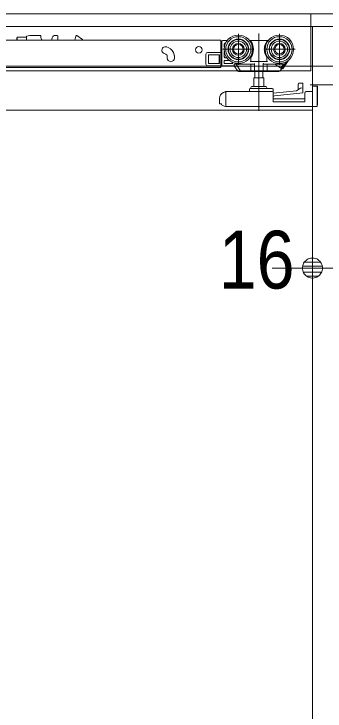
# Model space of a CAD drawing. Units: millimetres, scale not verified. Extents: x -6062 to 6062, y -3045 to 3045.
# Drawn here: x -4642.5 to -4445.5, y -41.6 to 400 of the extents above; entities that cross this region are included whole.
import ezdxf
from ezdxf.enums import TextEntityAlignment as Align

# ---------------------------------------------------------------- set-up
doc = ezdxf.new("R2010")
doc.units = ezdxf.units.MM
doc.header["$LTSCALE"] = 20
for name, color, linetype, lineweight in [('0-2_0', 7, 'Continuous', 9), ('0-4_3一般', 7, 'Continuous', 9), ('0-5_2寸法-2', 7, 'Continuous', 9)]:
    doc.layers.add(name, color=color, linetype=linetype, lineweight=lineweight)
doc.styles.add('ＭＳ Ｐゴシック', font='')
doc.styles.get('ＭＳ Ｐゴシック').set_extended_font_data('MS PGothic')

# ---------------------------------------------------------------- blocks, each defined once
blk = doc.blocks.new('_Dot')
at = {"layer": '0-2_0'}
for p, q in [((-10, 0), (-20, 0)), ((9.78, 2), (-9.78, 2)), ((7.99, 6), (-7.99, 6)), ((9.16, -3.98), (-9.16, -3.98)), ((6, -7.98), (-6, -7.98))]:
    blk.add_line(p, q, dxfattribs=at)
for points in [[(10, 0), (9.92, 1.25), (9.69, 2.49), (9.3, 3.68), (8.76, 4.82), (8.09, 5.88), (7.29, 6.85), (6.37, 7.71), (5.36, 8.44), (4.26, 9.05), (3.09, 9.51), (1.87, 9.82), (0.63, 9.98), (-0.63, 9.98), (-1.87, 9.82), (-3.09, 9.51), (-4.26, 9.05), (-5.36, 8.44), (-6.37, 7.71), (-7.29, 6.85), (-8.09, 5.88), (-8.76, 4.82), (-9.3, 3.68), (-9.69, 2.49), (-9.92, 1.25), (-10, 0), (0, 0)], [(-10, 0), (-9.92, -1.25), (-9.69, -2.49), (-9.3, -3.68), (-8.76, -4.82), (-8.09, -5.88), (-7.29, -6.85), (-6.37, -7.71), (-5.36, -8.44), (-4.26, -9.05), (-3.09, -9.51), (-1.87, -9.82), (-0.63, -9.98), (0.63, -9.98), (1.87, -9.82), (3.09, -9.51), (4.26, -9.05), (5.36, -8.44), (6.37, -7.71), (7.29, -6.85), (8.09, -5.88), (8.76, -4.82), (9.3, -3.68), (9.69, -2.49), (9.92, -1.25), (10, 0), (0, 0)]]:
    blk.add_lwpolyline(points, close=True, dxfattribs=at)
blk = doc.blocks.new('グループ-156')
at = {"layer": '0-4_3一般'}
for p, q in [((-76990, 8000), (18030, 8000)), ((-76640, 8000), (-53340, 8000)), ((-53340, 8000), (-53340, 7280)), ((-76640, 7840), (-53340, 7840)), ((-53340, 7840), (-53000, 7840)), ((-53320, 7840), (-53320, -39000)), ((-57064.9, 7690.9), (-57064.9, 7665.9)), ((-56939.9, 7705.9), (-57059.9, 7705.9)), ((-57059.9, 7705.9), (-57059.9, 7665.9)), ((-56899.9, 7727.9), (-56939.9, 7717.9)), ((-56939.9, 7705.9), (-56939.9, 7717.9)), ((-56939.9, 7705.9), (-56939.9, 7665.9)), ((-56899.9, 7727.9), (-56759.9, 7727.9)), ((-56759.9, 7713.9), (-56759.9, 7727.9)), ((-56614.4, 7695.9), (-56625.6, 7665.9)), ((-56610.2, 7707.1), (-56614.4, 7695.9)), ((-56582.1, 7726.5), (-56552.9, 7726.5)), ((-56542.9, 7716.5), (-56542.9, 7666.5)), ((-56330.2, 7665.9), (-56315, 7719.3)), ((-56305.4, 7726.5), (-56302.9, 7726.5)), ((-56302.9, 7726.5), (-56232.9, 7676.5)), ((-54258, 7354), (-54258, 7750)), ((-53998, 7753.4), (-53998, 6773.4)), ((-53738, 7354), (-53738, 7750)), ((-60583.9, 7665.9), (-54477.9, 7665.9)), ((-56542.9, 7665.9), (-56542.9, 7666.5)), ((-56232.9, 7676.5), (-56232.9, 7665.9)), ((-54477.9, 7665.9), (-54477.9, 7659.9)), ((-54477.9, 7481.9), (-54477.9, 7659.9)), ((-54468, 7652), (-54468, 7352)), ((-54458, 7662), (-54400.5, 7662)), ((-54436, 7578.7), (-54436, 7622)), ((-54426, 7632), (-54419.2, 7632)), ((-54115.5, 7662), (-54098, 7662)), ((-54098, 7659.3), (-54098, 7654.4)), ((-54098, 7654.4), (-54098, 7634.4)), ((-53898, 7662), (-53880.5, 7662)), ((-53898, 7654.4), (-53898, 7659.3)), ((-53898, 7634.4), (-53898, 7654.4)), ((-55146.9, 7574.7), (-55165.7, 7581.5)), ((-54488, 7512), (-54648, 7512)), ((-54060, 7552), (-54456, 7552)), ((-54436, 7452), (-54436, 7525.2)), ((-53540, 7552), (-53936, 7552)), ((-55196.4, 7496.9), (-55177.6, 7490.1)), ((-55165.6, 7481.9), (-55163.9, 7479.9)), ((-55165.2, 7481.5), (-55165.5, 7481.9)), ((-55157.9, 7441.9), (-55157.9, 7461.9)), ((-55067.9, 7462.4), (-55067.9, 7461.9)), ((-55067.9, 7461.9), (-55067.9, 7441.9)), ((-54668, 7362), (-54668, 7492)), ((-54501.6, 7482), (-54501.6, 7372)), ((-54477.9, 7341.9), (-54477.9, 7481.9)), ((-54400.5, 7442), (-54426, 7442)), ((-54107.8, 7452.4), (-54108, 7452.5)), ((-53898, 7449.5), (-53898, 7398)), ((-53888.2, 7452.4), (-53888, 7452.5)), ((18030, 7340), (-76990, 7340)), ((-54648, 7342), (-54468, 7342)), ((-54477.9, 7341.9), (-54477.9, 7321.9)), ((-54468, 7342), (-54468, 7352)), ((-54318.9, 7342), (-54468, 7342)), ((-54371.1, 7412), (-54438, 7412)), ((-54297, 7342), (-54318.9, 7342)), ((-54266.4, 7276.5), (-54308.9, 7342)), ((-54292.6, 7372), (-54295.1, 7375.8)), ((-54234.2, 7282), (-54286.1, 7362)), ((-54070, 7362), (-54280.7, 7362)), ((-54098, 7398), (-54108, 7398)), ((-54101.9, 7282), (-54101.9, 7362)), ((-54054.3, 7371.5), (-54054.2, 7372)), ((-54054.2, 7372), (-54054.2, 7282)), ((-53941.8, 7282), (-53941.8, 7372)), ((-53926.5, 7362), (-53926, 7362)), ((-53679.6, 7362), (-53926, 7362)), ((-53888, 7398), (-53898, 7398)), ((-53894.1, 7282), (-53894.1, 7362)), ((-53719.2, 7310.9), (-53797.8, 7362)), ((-53719.2, 7310.9), (-53686, 7362)), ((-53671.2, 7366.5), (-53708.3, 7309.4)), ((-53644.5, 7380.1), (-53694.4, 7303.3)), ((-53654.2, 7392.7), (-53671.2, 7366.5)), ((-53629, 7403.9), (-53644.5, 7380.1)), ((-53629, 7403.9), (-53632.5, 7406.1)), ((-53340, 7280), (-76640, 7280)), ((-54477.9, 7321.9), (-60583.9, 7321.9)), ((-54227.7, 7272), (-54222.2, 7272)), ((-54096, 7272), (-54222.2, 7272)), ((-54096.3, 7272), (-54096, 7272)), ((-54051.7, 7272), (-54096, 7272)), ((-54051.9, 7272.1), (-54051.7, 7272)), ((-53944.3, 7272), (-54051.7, 7272)), ((-54047.5, 7272), (-54047.5, 7190)), ((-53948.5, 7190), (-53948.5, 7272)), ((-53944.1, 7272.1), (-53944.3, 7272)), ((-53900, 7272), (-53944.3, 7272)), ((-53743.4, 7272), (-53900, 7272)), ((-53899.7, 7272), (-53900, 7272)), ((-53708.3, 7309.4), (-53726.7, 7281.1)), ((-53718.8, 7311.1), (-53719.2, 7310.9)), ((-53707, 7311.4), (-53694.4, 7303.3)), ((-53935, 7190), (-54061, 7190)), ((-54061, 7190), (-54061, 7080)), ((-53935, 7080), (-53935, 7190)), ((-54086, 7080), (-53910, 7080)), ((-53502, 7040.2), (-53502, 7092)), ((-53494.6, 7118.6), (-53494.3, 7119.2)), ((-53482.4, 7124.7), (-53482, 7124.7)), ((-53442.4, 7124.7), (-53482, 7124.7)), ((-53442, 7124.4), (-53442, 7124.4)), ((-53348.9, 7100), (-29348.9, 7100)), ((-53318, 7086), (-53318, 7016)), ((-53256, 6860), (-53256, 7074)), ((-54446.1, 7005.4), (-54437.4, 7008.7)), ((-54427.5, 7012.4), (-54437.4, 7008.7)), ((-54427.5, 7012.4), (-54419.7, 7015.3)), ((-54418, 7006.3), (-54418, 7006)), ((-54418, 6826), (-54418, 7006)), ((-54416.2, 7016), (-53828, 7016)), ((-54118, 7026), (-54118, 7046)), ((-54108, 7056), (-54051.3, 7056)), ((-53944.7, 7056), (-54051.3, 7056)), ((-53944.7, 7056), (-53828, 7056)), ((-53818, 7046), (-53818, 7026)), ((-53818, 7006), (-53818, 7026)), ((-53818, 7006), (-53818, 6888)), ((-53418, 6996), (-53418, 6888)), ((-53318, 7016), (-53398, 7016)), ((-53320, -38740), (-53320, 7050)), ((-53418, 6926), (-53818, 6926)), ((-54472.6, 6846.5), (-54472.6, 6860)), ((-54437.4, 6833.3), (-54472.6, 6846.5)), ((-54437.4, 6833.3), (-54418, 6826)), ((-54418, 6826), (-53258, 6826)), ((-53418, 6888), (-53818, 6888)), ((-76680, 6780), (-53320, 6780))]:
    blk.add_line(p, q, dxfattribs=at)
for points in [[(-54098, 7659.3), (-54098, 7662), (-53898, 7662), (-53898, 7659.3)], [(-55157.9, 7461.9), (-55157.9, 7462.4), (-55157.9, 7463), (-55157.9, 7463.5), (-55158, 7464.1), (-55158, 7464.6), (-55158.1, 7465.2), (-55158.1, 7465.7), (-55158.2, 7466.2), (-55158.3, 7466.8), (-55158.4, 7467.3), (-55158.5, 7467.8), (-55158.6, 7468.4), (-55158.7, 7468.9), (-55158.9, 7469.4), (-55159, 7470), (-55159.2, 7470.5), (-55159.3, 7471), (-55159.5, 7471.5), (-55159.7, 7472.1), (-55159.9, 7472.6), (-55160.1, 7473.1), (-55160.3, 7473.6), (-55160.5, 7474.1), (-55160.8, 7474.6), (-55161, 7475.1), (-55161.3, 7475.6), (-55161.5, 7476.1), (-55161.8, 7476.6), (-55162, 7477), (-55162.3, 7477.5), (-55162.6, 7478), (-55162.9, 7478.4), (-55163.2, 7478.9), (-55163.5, 7479.3), (-55163.8, 7479.8), (-55164.2, 7480.2), (-55164.5, 7480.6), (-55164.8, 7481.1), (-55165.2, 7481.5)], [(-55069.6, 7481.9), (-55069.5, 7481.4), (-55069.4, 7480.9), (-55069.4, 7480.4), (-55069.3, 7479.9), (-55069.2, 7479.4), (-55069.2, 7478.9), (-55069.1, 7478.4), (-55069, 7477.9), (-55069, 7477.4), (-55068.9, 7476.9), (-55068.8, 7476.4), (-55068.8, 7475.9), (-55068.7, 7475.4), (-55068.7, 7474.9), (-55068.6, 7474.4), (-55068.6, 7473.9), (-55068.5, 7473.4), (-55068.5, 7472.9), (-55068.4, 7472.4), (-55068.4, 7471.9), (-55068.3, 7471.4), (-55068.3, 7470.9), (-55068.2, 7470.4), (-55068.2, 7469.9), (-55068.2, 7469.4), (-55068.1, 7468.9), (-55068.1, 7468.4), (-55068.1, 7467.9), (-55068, 7467.4), (-55068, 7466.9), (-55068, 7466.4), (-55068, 7465.9), (-55068, 7465.4), (-55067.9, 7464.9), (-55067.9, 7464.4), (-55067.9, 7463.9), (-55067.9, 7463.4), (-55067.9, 7462.9), (-55067.9, 7462.4)], [(-54098, 7449.5), (-54098.3, 7449.6), (-54098.5, 7449.7), (-54098.8, 7449.7), (-54099, 7449.8), (-54099.3, 7449.9), (-54099.5, 7449.9), (-54099.8, 7450), (-54100, 7450.1), (-54100.3, 7450.2), (-54100.5, 7450.2), (-54100.8, 7450.3), (-54101, 7450.4), (-54101.3, 7450.5), (-54101.5, 7450.5), (-54101.8, 7450.6), (-54102, 7450.7), (-54102.3, 7450.8), (-54102.5, 7450.8), (-54102.8, 7450.9), (-54103, 7451), (-54103.3, 7451.1), (-54103.5, 7451.1), (-54103.8, 7451.2), (-54104, 7451.3), (-54104.3, 7451.4), (-54104.5, 7451.4), (-54104.8, 7451.5), (-54105, 7451.6), (-54105.3, 7451.7), (-54105.5, 7451.7), (-54105.8, 7451.8), (-54106, 7451.9), (-54106.3, 7452), (-54106.5, 7452), (-54106.8, 7452.1), (-54107, 7452.2), (-54107.3, 7452.3), (-54107.5, 7452.3), (-54107.8, 7452.4)], [(-53898, 7398), (-54098, 7398), (-54098, 7449.5)], [(-53898, 7449.5), (-53897.7, 7449.6), (-53897.5, 7449.7), (-53897.2, 7449.7), (-53897, 7449.8), (-53896.7, 7449.9), (-53896.5, 7449.9), (-53896.2, 7450), (-53896, 7450.1), (-53895.7, 7450.2), (-53895.5, 7450.2), (-53895.2, 7450.3), (-53895, 7450.4), (-53894.7, 7450.5), (-53894.5, 7450.5), (-53894.2, 7450.6), (-53894, 7450.7), (-53893.7, 7450.8), (-53893.5, 7450.8), (-53893.2, 7450.9), (-53893, 7451), (-53892.7, 7451.1), (-53892.5, 7451.1), (-53892.2, 7451.2), (-53892, 7451.3), (-53891.7, 7451.4), (-53891.5, 7451.4), (-53891.2, 7451.5), (-53891, 7451.6), (-53890.7, 7451.7), (-53890.5, 7451.7), (-53890.2, 7451.8), (-53890, 7451.9), (-53889.7, 7452), (-53889.5, 7452), (-53889.2, 7452.1), (-53889, 7452.2), (-53888.7, 7452.3), (-53888.5, 7452.3), (-53888.2, 7452.4)], [(-54438, 7412), (-54438, 7372), (-54328.4, 7372), (-54341.8, 7392.7)], [(-54292.6, 7372), (-54286.1, 7362), (-54308.9, 7362), (-54308.9, 7352)], [(-54070, 7362), (-54069.5, 7362), (-54069, 7362), (-54068.5, 7362.1), (-54068, 7362.1), (-54067.5, 7362.2), (-54067, 7362.3), (-54066.4, 7362.4), (-54065.9, 7362.5), (-54065.4, 7362.6), (-54064.9, 7362.7), (-54064.4, 7362.8), (-54063.9, 7363), (-54063.4, 7363.1), (-54062.9, 7363.3), (-54062.4, 7363.5), (-54061.9, 7363.7), (-54061.3, 7363.9), (-54060.8, 7364.1), (-54060.3, 7364.3), (-54059.8, 7364.5), (-54059.3, 7364.8), (-54058.8, 7365), (-54058.4, 7365.3), (-54057.9, 7365.6), (-54057.5, 7365.9), (-54057.1, 7366.2), (-54056.8, 7366.5), (-54056.4, 7366.9), (-54056.1, 7367.2), (-54055.8, 7367.6), (-54055.6, 7368), (-54055.3, 7368.4), (-54055.1, 7368.8), (-54054.9, 7369.2), (-54054.8, 7369.6), (-54054.6, 7370.1), (-54054.5, 7370.5), (-54054.4, 7371), (-54054.3, 7371.5)], [(-53941.8, 7372), (-53941.7, 7371.5), (-53941.6, 7371), (-53941.5, 7370.5), (-53941.4, 7370.1), (-53941.2, 7369.6), (-53941.1, 7369.2), (-53940.9, 7368.8), (-53940.7, 7368.4), (-53940.4, 7368), (-53940.2, 7367.6), (-53939.9, 7367.2), (-53939.6, 7366.9), (-53939.2, 7366.5), (-53938.9, 7366.2), (-53938.5, 7365.9), (-53938.1, 7365.6), (-53937.6, 7365.3), (-53937.2, 7365), (-53936.7, 7364.8), (-53936.2, 7364.5), (-53935.7, 7364.3), (-53935.2, 7364.1), (-53934.7, 7363.9), (-53934.1, 7363.7), (-53933.6, 7363.5), (-53933.1, 7363.3), (-53932.6, 7363.1), (-53932.1, 7363), (-53931.6, 7362.8), (-53931.1, 7362.7), (-53930.6, 7362.6), (-53930.1, 7362.5), (-53929.6, 7362.4), (-53929, 7362.3), (-53928.5, 7362.2), (-53928, 7362.1), (-53927.5, 7362.1), (-53927, 7362), (-53926.5, 7362)], [(-54234.2, 7282), (-54227.7, 7272), (-54258, 7272)], [(-54101.9, 7282), (-54101.9, 7281.7), (-54101.9, 7281.3), (-54101.8, 7281), (-54101.8, 7280.7), (-54101.7, 7280.4), (-54101.7, 7280.1), (-54101.6, 7279.8), (-54101.6, 7279.4), (-54101.5, 7279.1), (-54101.4, 7278.8), (-54101.4, 7278.5), (-54101.3, 7278.2), (-54101.2, 7277.9), (-54101.1, 7277.6), (-54101, 7277.3), (-54100.9, 7276.9), (-54100.8, 7276.6), (-54100.7, 7276.3), (-54100.6, 7276), (-54100.4, 7275.7), (-54100.3, 7275.4), (-54100.2, 7275.1), (-54100, 7274.8), (-54099.8, 7274.6), (-54099.7, 7274.3), (-54099.5, 7274.1), (-54099.3, 7273.8), (-54099.1, 7273.6), (-54098.9, 7273.4), (-54098.7, 7273.2), (-54098.5, 7273), (-54098.2, 7272.9), (-54098, 7272.7), (-54097.7, 7272.6), (-54097.5, 7272.4), (-54097.2, 7272.3), (-54096.9, 7272.2), (-54096.6, 7272.1), (-54096.3, 7272)], [(-54054.2, 7282), (-54054.2, 7281.7), (-54054.2, 7281.4), (-54054.2, 7281.2), (-54054.2, 7280.9), (-54054.2, 7280.6), (-54054.2, 7280.3), (-54054.2, 7280.1), (-54054.2, 7279.8), (-54054.2, 7279.5), (-54054.2, 7279.2), (-54054.2, 7278.9), (-54054.2, 7278.7), (-54054.2, 7278.4), (-54054.2, 7278.1), (-54054.1, 7277.8), (-54054.1, 7277.5), (-54054.1, 7277.2), (-54054.1, 7276.9), (-54054.1, 7276.7), (-54054.1, 7276.4), (-54054.1, 7276.1), (-54054.1, 7275.8), (-54054, 7275.5), (-54054, 7275.3), (-54053.9, 7275), (-54053.9, 7274.7), (-54053.8, 7274.5), (-54053.7, 7274.3), (-54053.6, 7274), (-54053.5, 7273.8), (-54053.3, 7273.6), (-54053.2, 7273.4), (-54053, 7273.2), (-54052.9, 7273), (-54052.7, 7272.8), (-54052.5, 7272.6), (-54052.3, 7272.4), (-54052.1, 7272.3), (-54051.9, 7272.1)], [(-53941.8, 7282), (-53941.8, 7281.7), (-53941.8, 7281.4), (-53941.8, 7281.2), (-53941.8, 7280.9), (-53941.8, 7280.6), (-53941.8, 7280.3), (-53941.8, 7280.1), (-53941.8, 7279.8), (-53941.8, 7279.5), (-53941.8, 7279.2), (-53941.8, 7278.9), (-53941.8, 7278.7), (-53941.8, 7278.4), (-53941.8, 7278.1), (-53941.9, 7277.8), (-53941.9, 7277.5), (-53941.9, 7277.2), (-53941.9, 7276.9), (-53941.9, 7276.7), (-53941.9, 7276.4), (-53941.9, 7276.1), (-53941.9, 7275.8), (-53942, 7275.5), (-53942, 7275.3), (-53942.1, 7275), (-53942.1, 7274.7), (-53942.2, 7274.5), (-53942.3, 7274.3), (-53942.4, 7274), (-53942.5, 7273.8), (-53942.7, 7273.6), (-53942.8, 7273.4), (-53943, 7273.2), (-53943.1, 7273), (-53943.3, 7272.8), (-53943.5, 7272.6), (-53943.7, 7272.4), (-53943.9, 7272.3), (-53944.1, 7272.1)], [(-53894.1, 7282), (-53894.1, 7281.7), (-53894.1, 7281.3), (-53894.2, 7281), (-53894.2, 7280.7), (-53894.3, 7280.4), (-53894.3, 7280.1), (-53894.4, 7279.8), (-53894.4, 7279.4), (-53894.5, 7279.1), (-53894.6, 7278.8), (-53894.6, 7278.5), (-53894.7, 7278.2), (-53894.8, 7277.9), (-53894.9, 7277.6), (-53895, 7277.3), (-53895.1, 7276.9), (-53895.2, 7276.6), (-53895.3, 7276.3), (-53895.4, 7276), (-53895.6, 7275.7), (-53895.7, 7275.4), (-53895.8, 7275.1), (-53896, 7274.8), (-53896.2, 7274.6), (-53896.3, 7274.3), (-53896.5, 7274.1), (-53896.7, 7273.8), (-53896.9, 7273.6), (-53897.1, 7273.4), (-53897.3, 7273.2), (-53897.5, 7273), (-53897.8, 7272.9), (-53898, 7272.7), (-53898.3, 7272.6), (-53898.5, 7272.4), (-53898.8, 7272.3), (-53899.1, 7272.2), (-53899.4, 7272.1), (-53899.7, 7272)], [(-53708.3, 7309.4), (-53708.1, 7309.7), (-53708, 7310), (-53707.9, 7310.2), (-53707.8, 7310.5), (-53707.8, 7310.7), (-53707.8, 7311), (-53707.8, 7311.2), (-53707.8, 7311.4), (-53707.9, 7311.5), (-53708, 7311.7), (-53708.2, 7311.8), (-53708.4, 7312), (-53708.6, 7312.1), (-53708.9, 7312.2), (-53709.2, 7312.2), (-53709.5, 7312.3), (-53709.8, 7312.3), (-53710.2, 7312.4), (-53710.6, 7312.4), (-53711.1, 7312.4), (-53711.5, 7312.3), (-53712, 7312.3), (-53712.5, 7312.3), (-53712.9, 7312.2), (-53713.3, 7312.2), (-53713.8, 7312.1), (-53714.2, 7312.1), (-53714.6, 7312), (-53715, 7312), (-53715.4, 7311.9), (-53715.8, 7311.8), (-53716.2, 7311.8), (-53716.6, 7311.7), (-53717, 7311.6), (-53717.4, 7311.5), (-53717.8, 7311.4), (-53718.1, 7311.3), (-53718.5, 7311.2), (-53718.8, 7311.1)], [(-53501.9, 7092.1), (-53501.9, 7092.8), (-53501.8, 7093.5), (-53501.8, 7094.2), (-53501.8, 7094.9), (-53501.7, 7095.6), (-53501.7, 7096.3), (-53501.6, 7097), (-53501.6, 7097.8), (-53501.5, 7098.5), (-53501.4, 7099.2), (-53501.3, 7099.9), (-53501.2, 7100.6), (-53501, 7101.3), (-53500.9, 7102), (-53500.7, 7102.7), (-53500.6, 7103.4), (-53500.4, 7104), (-53500.2, 7104.7), (-53500.1, 7105.4), (-53499.9, 7106.1), (-53499.7, 7106.8), (-53499.4, 7107.5), (-53499.2, 7108.2), (-53499, 7108.9), (-53498.7, 7109.5), (-53498.5, 7110.2), (-53498.3, 7110.9), (-53498, 7111.5), (-53497.7, 7112.2), (-53497.4, 7112.8), (-53497.2, 7113.5), (-53496.9, 7114.1), (-53496.6, 7114.8), (-53496.3, 7115.4), (-53495.9, 7116.1), (-53495.6, 7116.7), (-53495.3, 7117.3), (-53495, 7118), (-53494.6, 7118.6)], [(-53494.2, 7119.2), (-53494.1, 7119.5), (-53493.9, 7119.8), (-53493.7, 7120.1), (-53493.5, 7120.4), (-53493.3, 7120.6), (-53493.1, 7120.9), (-53492.9, 7121.1), (-53492.7, 7121.4), (-53492.4, 7121.6), (-53492.2, 7121.8), (-53491.9, 7122), (-53491.7, 7122.2), (-53491.4, 7122.4), (-53491.1, 7122.6), (-53490.8, 7122.8), (-53490.5, 7122.9), (-53490.1, 7123.1), (-53489.8, 7123.2), (-53489.5, 7123.3), (-53489.1, 7123.4), (-53488.7, 7123.5), (-53488.4, 7123.6), (-53488, 7123.7), (-53487.7, 7123.8), (-53487.3, 7123.9), (-53487, 7124), (-53486.6, 7124.1), (-53486.2, 7124.2), (-53485.9, 7124.2), (-53485.5, 7124.3), (-53485.2, 7124.3), (-53484.8, 7124.4), (-53484.5, 7124.5), (-53484.1, 7124.5), (-53483.8, 7124.5), (-53483.4, 7124.6), (-53483.1, 7124.6), (-53482.7, 7124.6), (-53482.4, 7124.7)], [(-53442.4, 7124.7), (-53442.3, 7124.7), (-53442.3, 7124.7), (-53442.3, 7124.7), (-53442.3, 7124.7), (-53442.3, 7124.7), (-53442.3, 7124.7), (-53442.3, 7124.7), (-53442.3, 7124.7), (-53442.2, 7124.7), (-53442.2, 7124.7), (-53442.2, 7124.7), (-53442.2, 7124.6), (-53442.2, 7124.6), (-53442.2, 7124.6), (-53442.2, 7124.6), (-53442.2, 7124.6), (-53442.2, 7124.6), (-53442.1, 7124.6), (-53442.1, 7124.6), (-53442.1, 7124.6), (-53442.1, 7124.6), (-53442.1, 7124.6), (-53442.1, 7124.6), (-53442.1, 7124.6), (-53442.1, 7124.6), (-53442.1, 7124.5), (-53442.1, 7124.5), (-53442.1, 7124.5), (-53442, 7124.5), (-53442, 7124.5), (-53442, 7124.5), (-53442, 7124.5), (-53442, 7124.5), (-53442, 7124.5), (-53442, 7124.4), (-53442, 7124.4), (-53442, 7124.4), (-53442, 7124.4), (-53442, 7124.4)], [(-53442, 7124.4), (-53442, 7122.8), (-53442, 7116), (-53442, 7062.3)], [(-53318, 7086), (-53258, 7086), (-53258, 6826)], [(-53258, 7084), (-53256, 7084), (-53256, 7074)], [(-54427.5, 7012.4), (-54427.2, 7012.3), (-54426.9, 7012.2), (-54426.6, 7012.1), (-54426.3, 7012), (-54426, 7012), (-54425.7, 7011.8), (-54425.4, 7011.7), (-54425.1, 7011.6), (-54424.8, 7011.5), (-54424.5, 7011.4), (-54424.2, 7011.3), (-54423.9, 7011.2), (-54423.6, 7011.1), (-54423.3, 7011), (-54423, 7010.9), (-54422.7, 7010.7), (-54422.4, 7010.6), (-54422.1, 7010.5), (-54421.8, 7010.4), (-54421.5, 7010.2), (-54421.2, 7010.1), (-54420.9, 7010), (-54420.6, 7009.8), (-54420.4, 7009.7), (-54420.1, 7009.5), (-54419.9, 7009.3), (-54419.6, 7009.2), (-54419.4, 7009), (-54419.2, 7008.8), (-54419.1, 7008.5), (-54418.9, 7008.3), (-54418.7, 7008.1), (-54418.6, 7007.9), (-54418.5, 7007.6), (-54418.4, 7007.4), (-54418.3, 7007.1), (-54418.2, 7006.8), (-54418.1, 7006.6), (-54418, 7006.3)], [(-53818, 6996), (-53522, 7027.6), (-53472, 7059.1)], [(-53472, 7059.1), (-53442, 7062.3), (-53442, 7002), (-53800.1, 6963.7)], [(-54472.6, 6860), (-54498, 6860), (-54498, 6930.5)], [(-53258, 6848.8), (-53256.6, 6853.7), (-53256, 6860)]]:
    blk.add_lwpolyline(points, dxfattribs=at)
blk.add_lwpolyline([(-54638, 7372), (-54498, 7372), (-54498, 7482), (-54638, 7482)], close=True, dxfattribs=at)
for centre, radius in [((-54258, 7552), 180), ((-54258, 7552), 160), ((-53738, 7552), 180), ((-53738, 7552), 160), ((-54258, 7552), 130), ((-54258, 7552), 126), ((-54258, 7552), 104), ((-54258, 7552), 74), ((-54258, 7552), 60), ((-53738, 7552), 130), ((-53738, 7552), 126), ((-53738, 7552), 104), ((-53738, 7552), 74), ((-53738, 7552), 60), ((-54757.9, 7545.9), 41)]:
    blk.add_circle(centre, radius, dxfattribs=at)
for centre, radius, start, end in [((-57059.9, 7690.9), 5, 90, 180), ((-56679.9, 7713.9), 80, 180, 216.8699), ((-56582.1, 7696.5), 30, 90, 159.44395), ((-56552.9, 7716.5), 10, 0, 90), ((-56305.4, 7716.5), 10, 90, 164.0546), ((-54458, 7652), 10, 90, 180), ((-54426, 7622), 10, 90, 180), ((-54258, 7552), 190, 327.3631, 32.6369), ((-53738, 7552), 190, 147.3631, 212.6369), ((-55181, 7539.2), 45, 70, 250), ((-55187.9, 7461.9), 120, 9.59407, 70), ((-54648, 7492), 20, 90, 180), ((-54488, 7532), 20, 270, 0), ((-55187.9, 7461.9), 30, 41.81031, 70), ((-55112.9, 7441.9), 45, 180, 0), ((-54416, 7462), 20, 180, 270), ((-54426, 7452), 10, 180, 270), ((-54648, 7362), 20, 180, 270), ((-54318.9, 7352), 10, 270, 0), ((-54280.7, 7372), 10, 213, 270), ((-53679.6, 7372), 10, 270, 327), ((-54258, 7282), 10, 213, 270), ((-54222.2, 7282), 10, 213, 270), ((-53743.4, 7292), 20, 270, 327), ((-54086, 7068), 12, 90, 180), ((-54086, 7068), 12, 180, 270), ((-53910, 7068), 12, 0, 90), ((-53910, 7068), 12, 270, 0), ((-54418, 6930.5), 80, 110.55605, 180), ((-54416.2, 7006), 10, 90, 110.55605), ((-54128, 7026), 10, 270, 0), ((-54108, 7046), 10, 90, 180), ((-53828, 7046), 10, 0, 90), ((-53828, 7006), 10, 0, 90), ((-53398, 6996), 20, 90, 180), ((-53798, 6943.8), 20, 96.10164, 180)]:
    blk.add_arc(centre, radius, start, end, dxfattribs=at)
blk = doc.blocks.new('グループ-157')
at = {"layer": '0-4_3一般'}
blk.add_line((-78696.5, 8000), (19903.5, 8000), dxfattribs=at)
blk = doc.blocks.new('グループ-158')
at = {"layer": '0-4_3一般'}
for name in ['グループ-157', 'グループ-156']:
    blk.add_blockref(name, (0, 0), dxfattribs=at)

msp = doc.modelspace()

# ---------------------------------------------------------------- linework, layer by layer
at = {"layer": '0-5_2寸法-2'}
for p, q in [((-4453.5, 259), (-4453.3, 259)), ((-4466.21, 239), (-4478.92, 239)), ((-4453.5, 239), (-4437.5, 239))]:
    msp.add_line(p, q, dxfattribs=at)

# ---------------------------------------------------------------- block references
at = {"layer": '0-4_3一般', "xscale": 0.05, "yscale": 0.05}
msp.add_blockref('グループ-158', (-1787.5, 0), dxfattribs=at)
at = {"layer": '0-5_2寸法-2', "xscale": 0.6356201, "yscale": 0.6356201}
msp.add_blockref('_Dot', (-4453.5, 239), dxfattribs=at)

# ---------------------------------------------------------------- texts
at = {"layer": '0-5_2寸法-2', "style": 'ＭＳ Ｐゴシック', "width": 0.9}
msp.add_text('16', height=36.66, dxfattribs=at).set_placement((-4512.83, 215.03), align=Align.BOTTOM_LEFT)

doc.saveas('drawing.dxf')
